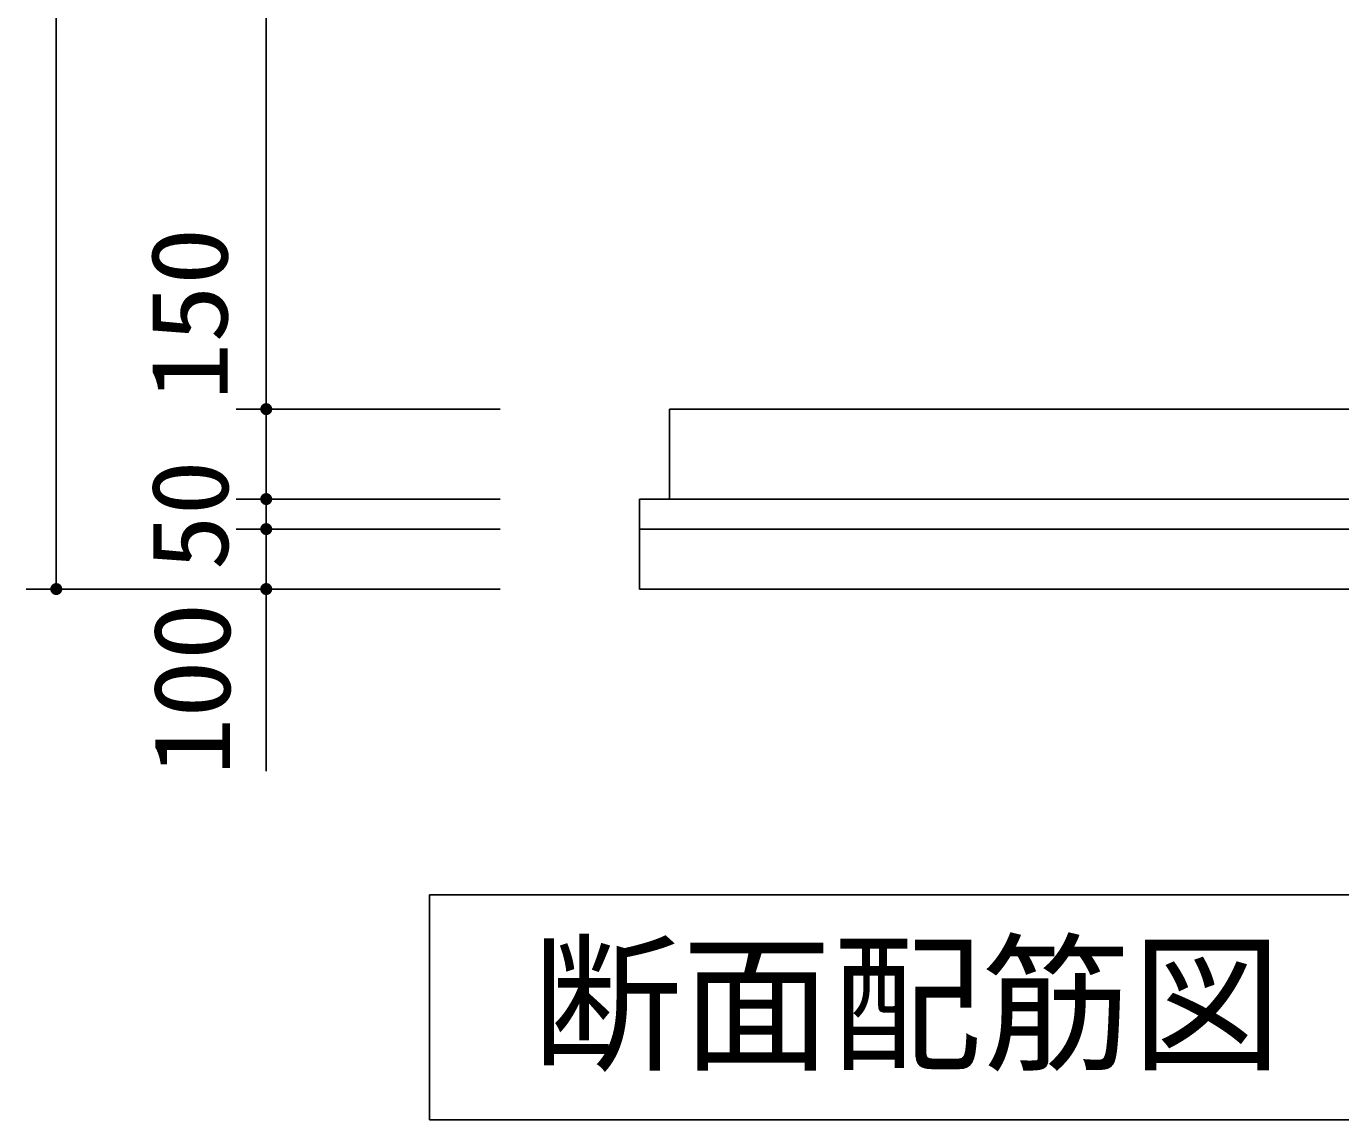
# Model space of a CAD drawing. Units: millimetres, scale not verified, with parts at other scales. Extents: x -14850 to 14850, y -10500 to 10500.
# Drawn here: x -615 to 1576, y -1153 to 670 of the extents above; entities that cross this region are included whole.
import ezdxf
from ezdxf.enums import TextEntityAlignment as Align

# ---------------------------------------------------------------- set-up
doc = ezdxf.new("R2010")
doc.units = ezdxf.units.MM
doc.header["$LTSCALE"] = 50
for name, color, linetype, lineweight in [('0-1_機器', 2, 'Continuous', 25), ('0-3_製作', 5, 'Continuous', 25), ('0-4_水管', 3, 'Continuous', 25)]:
    doc.layers.add(name, color=color, linetype=linetype, lineweight=lineweight)
doc.styles.add('ＭＳ ゴシック', font='')
doc.styles.get('ＭＳ ゴシック').set_extended_font_data('MS Gothic')

msp = doc.modelspace()

# ---------------------------------------------------------------- linework, layer by layer
at = {"layer": '0-1_機器'}
for p, q in [((457.39, 31.58), (457.39, -118.42)), ((457.39, 31.58), (2857.39, 31.58)), ((407.39, -118.42), (2907.39, -118.42)), ((407.39, -118.42), (407.39, -268.42)), ((407.39, -168.42), (2907.39, -168.42)), ((407.39, -268.42), (2907.39, -268.42))]:
    msp.add_line(p, q, dxfattribs=at)
at = {"layer": '0-3_製作', "color": 2}
for p, q in [((-564.9, 2311.58), (-564.9, -268.42)), ((-214.9, 2191.58), (-214.9, 31.58)), ((-264.9, 31.58), (175.23, 31.58)), ((-214.9, 31.58), (-214.9, -118.42)), ((-264.9, -118.42), (175.23, -118.42)), ((-214.9, -118.42), (-214.9, -168.42)), ((-264.9, -168.42), (175.23, -168.42)), ((-214.9, -168.42), (-214.9, -268.42)), ((-614.9, -268.42), (175.23, -268.42)), ((-214.9, -268.42), (-214.9, -571.99))]:
    msp.add_line(p, q, dxfattribs=at)
at = {"layer": '0-3_製作'}
for points in [[(-224.41, 34.67), (-224.9, 31.58), (-224.88, 32.21)], [(-224.41, 34.67), (-214.9, 31.58), (-224.9, 31.58)], [(-214.9, 31.58), (-224.82, 30.32), (-224.9, 31.58)], [(-224.41, 34.67), (-224.88, 32.21), (-224.72, 33.45)], [(-214.9, 31.58), (-224.58, 29.09), (-224.82, 30.32)], [(-214.9, 31.58), (-224.2, 27.9), (-224.58, 29.09)], [(-223.95, 35.84), (-214.9, 31.58), (-224.41, 34.67)], [(-214.9, 31.58), (-223.66, 26.76), (-224.2, 27.9)], [(-223.34, 36.94), (-214.9, 31.58), (-223.95, 35.84)], [(-214.9, 31.58), (-222.99, 25.7), (-223.66, 26.76)], [(-222.6, 37.95), (-214.9, 31.58), (-223.34, 36.94)], [(-214.9, 31.58), (-222.19, 24.73), (-222.99, 25.7)], [(-221.74, 38.87), (-214.9, 31.58), (-222.6, 37.95)], [(-214.9, 31.58), (-221.27, 23.87), (-222.19, 24.73)], [(-220.78, 39.67), (-214.9, 31.58), (-221.74, 38.87)], [(-214.9, 31.58), (-220.26, 23.13), (-221.27, 23.87)], [(-219.72, 40.34), (-214.9, 31.58), (-220.78, 39.67)], [(-214.9, 31.58), (-219.16, 22.53), (-220.26, 23.13)], [(-218.58, 40.88), (-214.9, 31.58), (-219.72, 40.34)], [(-214.9, 31.58), (-217.99, 22.07), (-219.16, 22.53)], [(-217.39, 41.26), (-214.9, 31.58), (-218.58, 40.88)], [(-214.9, 31.58), (-216.77, 21.75), (-217.99, 22.07)], [(-216.15, 41.5), (-214.9, 31.58), (-217.39, 41.26)], [(-214.9, 31.58), (-215.53, 21.6), (-216.77, 21.75)], [(-214.9, 41.58), (-214.9, 31.58), (-216.15, 41.5)], [(-214.9, 21.58), (-215.53, 21.6), (-214.9, 31.58)], [(-214.27, 41.56), (-214.9, 31.58), (-214.9, 41.58)], [(-213.02, 41.4), (-214.9, 31.58), (-214.27, 41.56)], [(-213.02, 41.4), (-204.9, 31.58), (-214.9, 31.58)], [(-204.9, 31.58), (-214.9, 21.58), (-214.9, 31.58)], [(-204.9, 31.58), (-213.65, 21.66), (-214.9, 21.58)], [(-204.9, 31.58), (-212.41, 21.89), (-213.65, 21.66)], [(-211.81, 41.09), (-204.9, 31.58), (-213.02, 41.4)], [(-204.9, 31.58), (-211.22, 22.28), (-212.41, 21.89)], [(-210.64, 40.63), (-204.9, 31.58), (-211.81, 41.09)], [(-204.9, 31.58), (-210.08, 22.81), (-211.22, 22.28)], [(-209.54, 40.02), (-204.9, 31.58), (-210.64, 40.63)], [(-204.9, 31.58), (-209.02, 23.49), (-210.08, 22.81)], [(-208.52, 39.28), (-204.9, 31.58), (-209.54, 40.02)], [(-204.9, 31.58), (-208.05, 24.29), (-209.02, 23.49)], [(-207.61, 38.42), (-204.9, 31.58), (-208.52, 39.28)], [(-204.9, 31.58), (-207.19, 25.2), (-208.05, 24.29)], [(-206.81, 37.46), (-204.9, 31.58), (-207.61, 38.42)], [(-204.9, 31.58), (-206.46, 26.22), (-207.19, 25.2)], [(-206.14, 36.4), (-204.9, 31.58), (-206.81, 37.46)], [(-204.9, 31.58), (-205.85, 27.32), (-206.46, 26.22)], [(-205.6, 35.26), (-204.9, 31.58), (-206.14, 36.4)], [(-204.9, 31.58), (-205.39, 28.49), (-205.85, 27.32)], [(-205.21, 34.06), (-204.9, 31.58), (-205.6, 35.26)], [(-204.9, 31.58), (-205.08, 29.7), (-205.39, 28.49)], [(-204.98, 32.83), (-204.9, 31.58), (-205.21, 34.06)], [(-204.92, 30.95), (-205.08, 29.7), (-204.9, 31.58)], [(-218.58, -109.12), (-214.9, -118.42), (-219.72, -109.66)], [(-218.58, -109.12), (-214.9, -108.42), (-214.9, -118.42)], [(-217.39, -108.74), (-214.9, -108.42), (-218.58, -109.12)], [(-216.15, -108.5), (-214.9, -108.42), (-217.39, -108.74)], [(-214.9, -108.42), (-204.9, -118.42), (-214.9, -118.42)], [(-214.27, -108.44), (-204.9, -118.42), (-214.9, -108.42)], [(-213.02, -108.6), (-204.9, -118.42), (-214.27, -108.44)], [(-211.81, -108.91), (-204.9, -118.42), (-213.02, -108.6)], [(-210.64, -109.37), (-204.9, -118.42), (-211.81, -108.91)], [(-209.54, -109.98), (-204.9, -118.42), (-210.64, -109.37)], [(-224.88, -117.79), (-214.9, -118.42), (-224.9, -118.42)], [(-224.9, -118.42), (-220.26, -126.87), (-224.82, -119.68)], [(-224.9, -118.42), (-219.16, -127.47), (-220.26, -126.87)], [(-214.9, -118.42), (-219.16, -127.47), (-224.9, -118.42)], [(-224.72, -116.55), (-214.9, -118.42), (-224.88, -117.79)], [(-224.82, -119.68), (-221.27, -126.13), (-224.58, -120.91)], [(-224.82, -119.68), (-220.26, -126.87), (-221.27, -126.13)], [(-224.41, -115.33), (-214.9, -118.42), (-224.72, -116.55)], [(-224.58, -120.91), (-222.19, -125.27), (-224.2, -122.1)], [(-224.58, -120.91), (-221.27, -126.13), (-222.19, -125.27)], [(-223.95, -114.16), (-214.9, -118.42), (-224.41, -115.33)], [(-224.2, -122.1), (-222.99, -124.3), (-223.66, -123.24)], [(-224.2, -122.1), (-222.19, -125.27), (-222.99, -124.3)], [(-223.34, -113.06), (-214.9, -118.42), (-223.95, -114.16)], [(-222.6, -112.05), (-214.9, -118.42), (-223.34, -113.06)], [(-221.74, -111.13), (-214.9, -118.42), (-222.6, -112.05)], [(-220.78, -110.33), (-214.9, -118.42), (-221.74, -111.13)], [(-219.72, -109.66), (-214.9, -118.42), (-220.78, -110.33)], [(-214.9, -118.42), (-217.99, -127.93), (-219.16, -127.47)], [(-214.9, -118.42), (-216.77, -128.25), (-217.99, -127.93)], [(-214.9, -118.42), (-215.53, -128.4), (-216.77, -128.25)], [(-214.9, -118.42), (-214.9, -128.42), (-215.53, -128.4)], [(-214.9, -118.42), (-213.65, -128.34), (-214.9, -128.42)], [(-214.9, -118.42), (-212.41, -128.11), (-213.65, -128.34)], [(-214.9, -118.42), (-211.22, -127.72), (-212.41, -128.11)], [(-214.9, -118.42), (-210.08, -127.19), (-211.22, -127.72)], [(-214.9, -118.42), (-209.02, -126.51), (-210.08, -127.19)], [(-204.9, -118.42), (-209.02, -126.51), (-214.9, -118.42)], [(-209.54, -109.98), (-204.98, -117.17), (-204.9, -118.42)], [(-208.52, -110.72), (-204.98, -117.17), (-209.54, -109.98)], [(-204.9, -118.42), (-208.05, -125.71), (-209.02, -126.51)], [(-208.52, -110.72), (-205.21, -115.94), (-204.98, -117.17)], [(-207.61, -111.58), (-205.21, -115.94), (-208.52, -110.72)], [(-204.9, -118.42), (-207.19, -124.8), (-208.05, -125.71)], [(-207.61, -111.58), (-205.6, -114.74), (-205.21, -115.94)], [(-206.81, -112.54), (-205.6, -114.74), (-207.61, -111.58)], [(-204.9, -118.42), (-206.46, -123.78), (-207.19, -124.8)], [(-206.81, -112.54), (-206.14, -113.61), (-205.6, -114.74)], [(-204.9, -118.42), (-205.85, -122.68), (-206.46, -123.78)], [(-204.9, -118.42), (-205.39, -121.51), (-205.85, -122.68)], [(-204.9, -118.42), (-205.08, -120.3), (-205.39, -121.51)], [(-204.9, -118.42), (-204.92, -119.05), (-205.08, -120.3)], [(-224.88, -167.79), (-214.9, -168.42), (-224.9, -168.42)], [(-224.9, -168.42), (-217.99, -177.93), (-224.82, -169.68)], [(-224.9, -168.42), (-216.77, -178.25), (-217.99, -177.93)], [(-214.9, -168.42), (-216.77, -178.25), (-224.9, -168.42)], [(-224.72, -166.55), (-214.9, -168.42), (-224.88, -167.79)], [(-224.82, -169.68), (-219.16, -177.47), (-224.58, -170.91)], [(-224.82, -169.68), (-217.99, -177.93), (-219.16, -177.47)], [(-224.41, -165.33), (-214.9, -168.42), (-224.72, -166.55)], [(-224.58, -170.91), (-220.26, -176.87), (-224.2, -172.1)], [(-224.58, -170.91), (-219.16, -177.47), (-220.26, -176.87)], [(-223.95, -164.16), (-214.9, -168.42), (-224.41, -165.33)], [(-224.2, -172.1), (-221.27, -176.13), (-223.66, -173.24)], [(-224.2, -172.1), (-220.26, -176.87), (-221.27, -176.13)], [(-223.34, -163.06), (-214.9, -168.42), (-223.95, -164.16)], [(-223.66, -173.24), (-222.19, -175.27), (-222.99, -174.3)], [(-223.66, -173.24), (-221.27, -176.13), (-222.19, -175.27)], [(-222.6, -162.05), (-214.9, -168.42), (-223.34, -163.06)], [(-221.74, -161.13), (-214.9, -168.42), (-222.6, -162.05)], [(-220.78, -160.33), (-214.9, -168.42), (-221.74, -161.13)], [(-220.78, -160.33), (-214.9, -158.42), (-214.9, -168.42)], [(-219.72, -159.66), (-214.9, -158.42), (-220.78, -160.33)], [(-218.58, -159.12), (-214.9, -158.42), (-219.72, -159.66)], [(-217.39, -158.74), (-214.9, -158.42), (-218.58, -159.12)], [(-216.15, -158.5), (-214.9, -158.42), (-217.39, -158.74)], [(-214.9, -168.42), (-215.53, -178.4), (-216.77, -178.25)], [(-214.9, -168.42), (-214.9, -178.42), (-215.53, -178.4)], [(-214.9, -158.42), (-204.9, -168.42), (-214.9, -168.42)], [(-214.27, -158.44), (-204.9, -168.42), (-214.9, -158.42)], [(-214.9, -168.42), (-213.65, -178.34), (-214.9, -178.42)], [(-214.9, -168.42), (-212.41, -178.11), (-213.65, -178.34)], [(-214.9, -168.42), (-211.22, -177.72), (-212.41, -178.11)], [(-214.9, -168.42), (-210.08, -177.19), (-211.22, -177.72)], [(-214.9, -168.42), (-209.02, -176.51), (-210.08, -177.19)], [(-214.9, -168.42), (-208.05, -175.71), (-209.02, -176.51)], [(-204.9, -168.42), (-208.05, -175.71), (-214.9, -168.42)], [(-213.02, -158.6), (-204.9, -168.42), (-214.27, -158.44)], [(-211.81, -158.91), (-204.9, -168.42), (-213.02, -158.6)], [(-211.81, -158.91), (-204.98, -167.17), (-204.9, -168.42)], [(-210.64, -159.37), (-204.98, -167.17), (-211.81, -158.91)], [(-210.64, -159.37), (-205.21, -165.94), (-204.98, -167.17)], [(-209.54, -159.98), (-205.21, -165.94), (-210.64, -159.37)], [(-209.54, -159.98), (-205.6, -164.74), (-205.21, -165.94)], [(-208.52, -160.72), (-205.6, -164.74), (-209.54, -159.98)], [(-208.52, -160.72), (-206.14, -163.61), (-205.6, -164.74)], [(-207.61, -161.58), (-206.14, -163.61), (-208.52, -160.72)], [(-204.9, -168.42), (-207.19, -174.8), (-208.05, -175.71)], [(-207.61, -161.58), (-206.81, -162.54), (-206.14, -163.61)], [(-204.9, -168.42), (-206.46, -173.78), (-207.19, -174.8)], [(-204.9, -168.42), (-205.85, -172.68), (-206.46, -173.78)], [(-204.9, -168.42), (-205.39, -171.51), (-205.85, -172.68)], [(-204.9, -168.42), (-205.08, -170.3), (-205.39, -171.51)], [(-204.9, -168.42), (-204.92, -169.05), (-205.08, -170.3)], [(-572.6, -262.05), (-564.9, -268.42), (-573.34, -263.06)], [(-571.74, -261.13), (-564.9, -268.42), (-572.6, -262.05)], [(-570.78, -260.33), (-564.9, -268.42), (-571.74, -261.13)], [(-569.72, -259.66), (-564.9, -268.42), (-570.78, -260.33)], [(-568.58, -259.13), (-564.9, -268.42), (-569.72, -259.66)], [(-568.58, -259.13), (-564.9, -258.42), (-564.9, -268.42)], [(-567.39, -258.74), (-564.9, -258.42), (-568.58, -259.13)], [(-566.15, -258.5), (-564.9, -258.42), (-567.39, -258.74)], [(-564.9, -258.42), (-554.9, -268.42), (-564.9, -268.42)], [(-564.27, -258.44), (-554.9, -268.42), (-564.9, -258.42)], [(-563.02, -258.6), (-554.9, -268.42), (-564.27, -258.44)], [(-561.81, -258.91), (-554.9, -268.42), (-563.02, -258.6)], [(-560.64, -259.37), (-554.9, -268.42), (-561.81, -258.91)], [(-559.54, -259.98), (-554.9, -268.42), (-560.64, -259.37)], [(-558.52, -260.72), (-554.9, -268.42), (-559.54, -259.98)], [(-558.52, -260.72), (-554.98, -267.17), (-554.9, -268.42)], [(-557.61, -261.58), (-554.98, -267.17), (-558.52, -260.72)], [(-557.61, -261.58), (-555.21, -265.94), (-554.98, -267.17)], [(-556.81, -262.54), (-555.21, -265.94), (-557.61, -261.58)], [(-556.81, -262.54), (-555.6, -264.74), (-555.21, -265.94)], [(-556.14, -263.61), (-555.6, -264.74), (-556.81, -262.54)], [(-222.6, -262.05), (-214.9, -268.42), (-223.34, -263.06)], [(-222.6, -262.05), (-214.9, -258.42), (-214.9, -268.42)], [(-221.74, -261.13), (-214.9, -258.42), (-222.6, -262.05)], [(-220.78, -260.33), (-214.9, -258.42), (-221.74, -261.13)], [(-219.72, -259.66), (-214.9, -258.42), (-220.78, -260.33)], [(-218.58, -259.13), (-214.9, -258.42), (-219.72, -259.66)], [(-217.39, -258.74), (-214.9, -258.42), (-218.58, -259.13)], [(-216.15, -258.5), (-214.9, -258.42), (-217.39, -258.74)], [(-214.9, -258.42), (-204.9, -268.42), (-214.9, -268.42)], [(-214.9, -258.42), (-204.98, -267.17), (-204.9, -268.42)], [(-214.9, -258.42), (-205.21, -265.94), (-204.98, -267.17)], [(-214.27, -258.44), (-205.21, -265.94), (-214.9, -258.42)], [(-214.27, -258.44), (-205.6, -264.74), (-205.21, -265.94)], [(-213.02, -258.6), (-205.6, -264.74), (-214.27, -258.44)], [(-213.02, -258.6), (-206.14, -263.61), (-205.6, -264.74)], [(-211.81, -258.91), (-206.14, -263.61), (-213.02, -258.6)], [(-211.81, -258.91), (-206.81, -262.54), (-206.14, -263.61)], [(-210.64, -259.37), (-206.81, -262.54), (-211.81, -258.91)], [(-210.64, -259.37), (-207.61, -261.58), (-206.81, -262.54)], [(-209.54, -259.98), (-207.61, -261.58), (-210.64, -259.37)], [(-209.54, -259.98), (-208.52, -260.72), (-207.61, -261.58)], [(-574.88, -267.79), (-564.9, -268.42), (-574.9, -268.42)], [(-574.9, -268.42), (-571.27, -276.13), (-574.82, -269.68)], [(-574.9, -268.42), (-570.26, -276.87), (-571.27, -276.13)], [(-564.9, -268.42), (-570.26, -276.87), (-574.9, -268.42)], [(-574.72, -266.55), (-564.9, -268.42), (-574.88, -267.79)], [(-574.82, -269.68), (-572.19, -275.27), (-574.58, -270.91)], [(-574.82, -269.68), (-571.27, -276.13), (-572.19, -275.27)], [(-574.41, -265.33), (-564.9, -268.42), (-574.72, -266.55)], [(-574.58, -270.91), (-572.99, -274.3), (-574.2, -272.1)], [(-574.58, -270.91), (-572.19, -275.27), (-572.99, -274.3)], [(-573.95, -264.17), (-564.9, -268.42), (-574.41, -265.33)], [(-574.2, -272.1), (-572.99, -274.3), (-573.66, -273.24)], [(-573.34, -263.06), (-564.9, -268.42), (-573.95, -264.17)], [(-564.9, -268.42), (-569.16, -277.47), (-570.26, -276.87)], [(-564.9, -268.42), (-567.99, -277.93), (-569.16, -277.47)], [(-564.9, -268.42), (-566.77, -278.25), (-567.99, -277.93)], [(-564.9, -268.42), (-565.53, -278.4), (-566.77, -278.25)], [(-564.9, -268.42), (-564.9, -278.42), (-565.53, -278.4)], [(-564.9, -268.42), (-563.65, -278.34), (-564.9, -278.42)], [(-564.9, -268.42), (-562.41, -278.11), (-563.65, -278.34)], [(-564.9, -268.42), (-561.22, -277.72), (-562.41, -278.11)], [(-564.9, -268.42), (-560.08, -277.19), (-561.22, -277.72)], [(-554.9, -268.42), (-560.08, -277.19), (-564.9, -268.42)], [(-554.9, -268.42), (-559.02, -276.51), (-560.08, -277.19)], [(-554.9, -268.42), (-558.05, -275.71), (-559.02, -276.51)], [(-554.9, -268.42), (-557.19, -274.8), (-558.05, -275.71)], [(-554.9, -268.42), (-556.46, -273.78), (-557.19, -274.8)], [(-554.9, -268.42), (-555.85, -272.68), (-556.46, -273.78)], [(-554.9, -268.42), (-555.39, -271.51), (-555.85, -272.68)], [(-554.9, -268.42), (-555.08, -270.3), (-555.39, -271.51)], [(-554.9, -268.42), (-554.92, -269.05), (-555.08, -270.3)], [(-224.88, -267.79), (-214.9, -268.42), (-224.9, -268.42)], [(-224.9, -268.42), (-214.9, -268.42), (-224.82, -269.68)], [(-224.72, -266.55), (-214.9, -268.42), (-224.88, -267.79)], [(-224.82, -269.68), (-214.9, -268.42), (-214.9, -278.42)], [(-224.82, -269.68), (-214.9, -278.42), (-224.58, -270.91)], [(-224.41, -265.33), (-214.9, -268.42), (-224.72, -266.55)], [(-224.58, -270.91), (-215.53, -278.4), (-224.2, -272.1)], [(-224.58, -270.91), (-214.9, -278.42), (-215.53, -278.4)], [(-223.95, -264.17), (-214.9, -268.42), (-224.41, -265.33)], [(-224.2, -272.1), (-216.77, -278.25), (-223.66, -273.24)], [(-224.2, -272.1), (-215.53, -278.4), (-216.77, -278.25)], [(-223.34, -263.06), (-214.9, -268.42), (-223.95, -264.17)], [(-223.66, -273.24), (-217.99, -277.93), (-222.99, -274.3)], [(-223.66, -273.24), (-216.77, -278.25), (-217.99, -277.93)], [(-222.99, -274.3), (-219.16, -277.47), (-222.19, -275.27)], [(-222.99, -274.3), (-217.99, -277.93), (-219.16, -277.47)], [(-222.19, -275.27), (-220.26, -276.87), (-221.27, -276.13)], [(-222.19, -275.27), (-219.16, -277.47), (-220.26, -276.87)], [(-214.9, -268.42), (-213.65, -278.34), (-214.9, -278.42)], [(-214.9, -268.42), (-212.41, -278.11), (-213.65, -278.34)], [(-214.9, -268.42), (-211.22, -277.72), (-212.41, -278.11)], [(-214.9, -268.42), (-210.08, -277.19), (-211.22, -277.72)], [(-214.9, -268.42), (-209.02, -276.51), (-210.08, -277.19)], [(-214.9, -268.42), (-208.05, -275.71), (-209.02, -276.51)], [(-214.9, -268.42), (-207.19, -274.8), (-208.05, -275.71)], [(-214.9, -268.42), (-206.46, -273.78), (-207.19, -274.8)], [(-204.9, -268.42), (-206.46, -273.78), (-214.9, -268.42)], [(-204.9, -268.42), (-205.85, -272.68), (-206.46, -273.78)], [(-204.9, -268.42), (-205.39, -271.51), (-205.85, -272.68)], [(-204.9, -268.42), (-205.08, -270.3), (-205.39, -271.51)], [(-204.9, -268.42), (-204.92, -269.05), (-205.08, -270.3)]]:
    msp.add_solid(points, dxfattribs=at)
at = {"layer": '0-4_水管'}
for p, q in [((57.39, -778.17), (3257.39, -778.17)), ((57.39, -1153.17), (57.39, -778.17)), ((57.39, -1153.17), (3257.39, -1153.17))]:
    msp.add_line(p, q, dxfattribs=at)

# ---------------------------------------------------------------- texts
at = {"layer": '0-3_製作', "color": 4, "style": 'ＭＳ ゴシック'}
for s, width, p in [('150', 1.1, (-240.95, 46.07)), ('50', 1.05, (-239.9, -237.17)), ('100', 1.1, (-236.55, -579.23))]:
    msp.add_text(s, height=128.4, rotation=90, dxfattribs=dict(at, width=width)).set_placement(p, align=Align.BOTTOM_LEFT)
at = {"layer": '0-4_水管', "color": 4, "style": 'ＭＳ ゴシック'}
msp.add_text('断面配筋図', height=183.3, dxfattribs=at).set_placement((227.7, -1106.51), align=Align.BOTTOM_LEFT)

doc.saveas('drawing.dxf')
